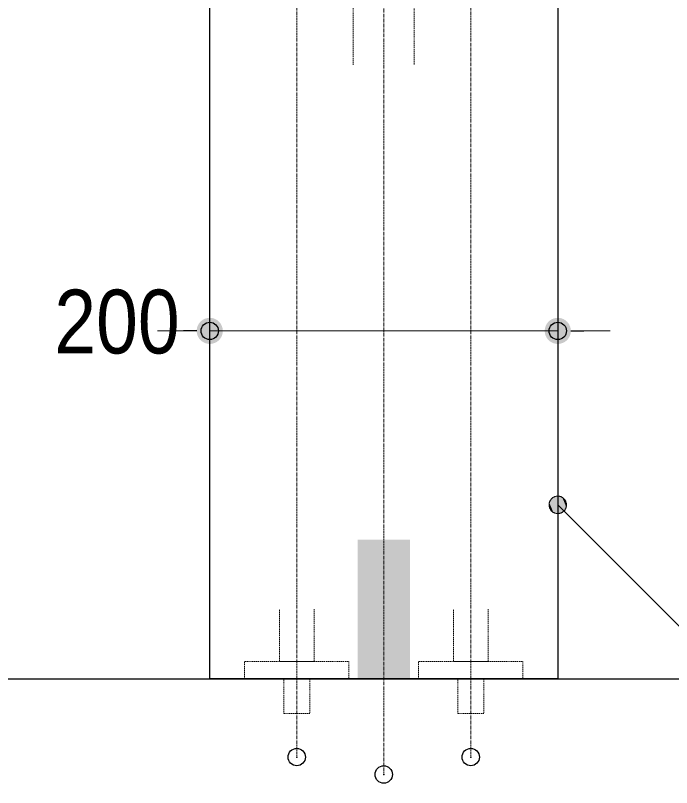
# Model space of a CAD drawing. Units: millimetres, scale not verified. Extents: x -6062 to 6062, y -3045 to 3045.
# Drawn here: x -4474.2 to -4097.1, y -1982.5 to -1538.7 of the extents above; entities that cross this region are included whole.
import ezdxf
from ezdxf.enums import TextEntityAlignment as Align

# ---------------------------------------------------------------- set-up
doc = ezdxf.new("R2010")
doc.units = ezdxf.units.MM
doc.header["$LTSCALE"] = 20
doc.header["$PDMODE"] = 32
doc.header["$PDSIZE"] = 10
doc.linetypes.add('USER1', pattern=[1.11, 0.71, -0.4])
doc.linetypes.add('USER2', pattern=[2.91, 1.76, -0.4, 0.35, -0.4])
for name, color, linetype, lineweight in [('0-2_5ボウル・キャビネット', 7, 'Continuous', 15), ('0-3_2寸法-2', 7, 'Continuous', 15), ('0-4_0', 7, 'Continuous', 25), ('0-7_2寸法-3', 7, 'Continuous', 15), ('0-8_4給排水', 7, 'Continuous', 15)]:
    doc.layers.add(name, color=color, linetype=linetype, lineweight=lineweight)
doc.layers.add('0-5_Defpoints', color=7, linetype='Continuous')
doc.styles.add('ＭＳ Ｐゴシック', font='')
doc.styles.get('ＭＳ Ｐゴシック').set_extended_font_data('MS PGothic')

# ---------------------------------------------------------------- blocks, each defined once
blk = doc.blocks.new('_Dot')
at = {"layer": '0-4_0'}
blk.add_line((-10, 0), (-20, 0), dxfattribs=at)
for points in [[(0, 0), (-8.09, 5.88), (-7.29, 6.85)], [(0, 0), (-7.29, 6.85), (-6.37, 7.71)], [(0, 0), (-6.37, 7.71), (-5.36, 8.44)], [(0, 0), (-5.36, 8.44), (-4.26, 9.05)], [(0, 0), (-4.26, 9.05), (-3.09, 9.51)], [(0, 0), (-3.09, 9.51), (-1.87, 9.82)], [(0, 0), (-1.87, 9.82), (-0.63, 9.98)], [(0, 0), (-0.63, 9.98), (0.63, 9.98)], [(0, 0), (0.63, 9.98), (1.87, 9.82)], [(0, 0), (1.87, 9.82), (3.09, 9.51)], [(0, 0), (3.09, 9.51), (4.26, 9.05)], [(0, 0), (4.26, 9.05), (5.36, 8.44)], [(0, 0), (5.36, 8.44), (6.37, 7.71)], [(0, 0), (6.37, 7.71), (7.29, 6.85)], [(0, 0), (7.29, 6.85), (8.09, 5.88)], [(0, 0), (-10, 0), (-9.92, 1.25)], [(0, 0), (-9.92, -1.25), (-10, 0)], [(0, 0), (-9.92, 1.25), (-9.69, 2.49)], [(0, 0), (-9.69, -2.49), (-9.92, -1.25)], [(0, 0), (-9.69, 2.49), (-9.3, 3.68)], [(0, 0), (-9.3, -3.68), (-9.69, -2.49)], [(0, 0), (-9.3, 3.68), (-8.76, 4.82)], [(0, 0), (-8.76, -4.82), (-9.3, -3.68)], [(0, 0), (-8.76, 4.82), (-8.09, 5.88)], [(0, 0), (-8.09, -5.88), (-8.76, -4.82)], [(0, 0), (-7.29, -6.85), (-8.09, -5.88)], [(0, 0), (-6.37, -7.71), (-7.29, -6.85)], [(0, 0), (-5.36, -8.44), (-6.37, -7.71)], [(0, 0), (-4.26, -9.05), (-5.36, -8.44)], [(0, 0), (-3.09, -9.51), (-4.26, -9.05)], [(0, 0), (-1.87, -9.82), (-3.09, -9.51)], [(0, 0), (-0.63, -9.98), (-1.87, -9.82)], [(0, 0), (0.63, -9.98), (-0.63, -9.98)], [(0, 0), (8.09, 5.88), (8.76, 4.82)], [(0, 0), (8.76, 4.82), (9.3, 3.68)], [(0, 0), (9.3, 3.68), (9.69, 2.49)], [(0, 0), (9.69, 2.49), (9.92, 1.25)], [(0, 0), (9.92, 1.25), (10, 0)], [(0, 0), (1.87, -9.82), (0.63, -9.98)], [(0, 0), (3.09, -9.51), (1.87, -9.82)], [(0, 0), (4.26, -9.05), (3.09, -9.51)], [(0, 0), (5.36, -8.44), (4.26, -9.05)], [(0, 0), (6.37, -7.71), (5.36, -8.44)], [(0, 0), (7.29, -6.85), (6.37, -7.71)], [(0, 0), (8.09, -5.88), (7.29, -6.85)], [(0, 0), (8.76, -4.82), (8.09, -5.88)], [(0, 0), (9.3, -3.68), (8.76, -4.82)], [(0, 0), (9.69, -2.49), (9.3, -3.68)], [(0, 0), (9.92, -1.25), (9.69, -2.49)], [(0, 0), (10, 0), (9.92, -1.25)]]:
    blk.add_solid(points, dxfattribs=at)
blk = doc.blocks.new('グループ-11')
at = {"layer": '0-8_4給排水', "linetype": 'USER1'}
blk.add_lwpolyline([(-49850, -31340), (-49850, -28340), (-49150, -28340), (-49150, -31340)], dxfattribs=at)
at = {"layer": '0-8_4給排水'}
blk.add_solid([(-49800, -36800), (-49200, -36800), (-49800, -38400), (-49200, -38400)], dxfattribs=at)
blk = doc.blocks.new('グループ-19')
at = {"layer": '0-8_4給排水', "linetype": 'USER2'}
blk.add_line((-49500, -17080), (-49500, -39500), dxfattribs=at)
for points in [[(-50500, -28164.3), (-50500, -28409.4), (-50500, -29166.1), (-50500, -39300)], [(-48500, -28164.3), (-48500, -28409.4), (-48500, -29166.1), (-48500, -39300)]]:
    blk.add_lwpolyline(points, dxfattribs=at)
at = {"layer": '0-8_4給排水', "linetype": 'USER1'}
for points in [[(-50300, -37600), (-50300, -38200), (-50700, -38200), (-50700, -37600)], [(-48300, -37600), (-48300, -38200), (-48700, -38200), (-48700, -37600)]]:
    blk.add_lwpolyline(points, dxfattribs=at)
for points in [[(-51100, -38200), (-49900, -38200), (-49900, -38400), (-51100, -38400)], [(-49100, -38200), (-47900, -38200), (-47900, -38400), (-49100, -38400)], [(-50650, -38400), (-50350, -38400), (-50350, -38800), (-50650, -38800)], [(-48650, -38400), (-48350, -38400), (-48350, -38800), (-48650, -38800)]]:
    blk.add_lwpolyline(points, close=True, dxfattribs=at)

msp = doc.modelspace()

# ---------------------------------------------------------------- linework, layer by layer
at = {"layer": '0-2_5ボウル・キャビネット', "lineweight": 30}
msp.add_line((-4612.5, -1920), (-3612.5, -1920), dxfattribs=at)
msp.add_lwpolyline([(-4362.5, -1240), (-4162.5, -1240), (-4162.5, -1920), (-4362.5, -1920)], close=True, dxfattribs=at)
at = {"layer": '0-3_2寸法-2'}
for p, q in [((-4362.5, -1700), (-4362.3, -1700)), ((-4162.5, -1700), (-4162.3, -1700)), ((-4377.51, -1720), (-4392.51, -1720)), ((-4162.5, -1720), (-4362.5, -1720)), ((-4147.49, -1720), (-4132.49, -1720))]:
    msp.add_line(p, q, dxfattribs=at)
at = {"layer": '0-5_Defpoints'}
for p in [(-4362.5, -1720), (-4162.5, -1720), (-4312.5, -1965), (-4212.5, -1965), (-4262.5, -1975)]:
    msp.add_point(p, dxfattribs=at)
at = {"layer": '0-7_2寸法-3'}
for points in [[(-4167.03, -1822.14), (-4167.13, -1821.92), (-4167.21, -1821.69), (-4167.29, -1821.45), (-4167.36, -1821.22), (-4167.41, -1820.98), (-4167.45, -1820.73), (-4167.48, -1820.49), (-4167.5, -1820.25), (-4167.51, -1820), (-4167.5, -1819.75), (-4167.48, -1819.51), (-4167.45, -1819.27), (-4167.41, -1819.02), (-4167.36, -1818.78), (-4167.29, -1818.55), (-4167.21, -1818.31), (-4167.13, -1818.08), (-4167.03, -1817.86), (-4166.92, -1817.64), (-4166.8, -1817.43), (-4166.66, -1817.22), (-4166.52, -1817.02), (-4166.37, -1816.82), (-4166.21, -1816.64), (-4166.04, -1816.46), (-4165.86, -1816.29), (-4165.68, -1816.13), (-4165.48, -1815.98), (-4165.28, -1815.84), (-4165.07, -1815.7), (-4164.86, -1815.58), (-4164.64, -1815.47), (-4164.42, -1815.37), (-4164.19, -1815.29), (-4163.95, -1815.21), (-4163.72, -1815.14), (-4163.48, -1815.09), (-4163.23, -1815.05), (-4162.99, -1815.02)], [(-4162.99, -1815.02), (-4162.75, -1815), (-4162.5, -1814.99), (-4162.25, -1815), (-4162.01, -1815.02), (-4161.77, -1815.05), (-4161.52, -1815.09), (-4161.28, -1815.14), (-4161.05, -1815.21), (-4160.81, -1815.29), (-4160.58, -1815.37), (-4160.36, -1815.47), (-4160.14, -1815.58), (-4159.93, -1815.7), (-4159.72, -1815.84), (-4159.52, -1815.98), (-4159.32, -1816.13), (-4159.14, -1816.29), (-4158.96, -1816.46), (-4158.79, -1816.64), (-4158.63, -1816.82), (-4158.48, -1817.02), (-4158.34, -1817.22), (-4158.2, -1817.43), (-4158.08, -1817.64), (-4157.97, -1817.86), (-4157.87, -1818.08), (-4157.79, -1818.31), (-4157.71, -1818.55), (-4157.64, -1818.78), (-4157.59, -1819.02), (-4157.55, -1819.27), (-4157.52, -1819.51), (-4157.5, -1819.75), (-4157.49, -1820), (-4157.5, -1820.25), (-4157.52, -1820.49), (-4157.55, -1820.73), (-4157.59, -1820.98), (-4157.64, -1821.22)], [(-4158.96, -1823.54), (-4159.14, -1823.71), (-4159.32, -1823.87), (-4159.52, -1824.02), (-4159.72, -1824.16), (-4159.93, -1824.3), (-4160.14, -1824.42), (-4160.36, -1824.53), (-4160.58, -1824.63), (-4160.81, -1824.71), (-4161.05, -1824.79), (-4161.28, -1824.86), (-4161.52, -1824.91), (-4161.77, -1824.95), (-4162.01, -1824.98), (-4162.25, -1825), (-4162.5, -1825.01), (-4162.75, -1825), (-4162.99, -1824.98), (-4163.23, -1824.95), (-4163.48, -1824.91), (-4163.72, -1824.86), (-4163.95, -1824.79), (-4164.19, -1824.71), (-4164.42, -1824.63), (-4164.64, -1824.53), (-4164.86, -1824.42), (-4165.07, -1824.3), (-4165.28, -1824.16), (-4165.48, -1824.02), (-4165.68, -1823.87), (-4165.86, -1823.71), (-4166.04, -1823.54), (-4166.21, -1823.36), (-4166.37, -1823.18), (-4166.52, -1822.98), (-4166.66, -1822.78), (-4166.8, -1822.57), (-4166.92, -1822.36), (-4167.03, -1822.14)], [(-4162.5, -1820), (-3912.5, -2070), (-3676.17, -2070)], [(-4157.64, -1821.22), (-4157.71, -1821.45), (-4157.79, -1821.69), (-4157.87, -1821.92), (-4157.97, -1822.14), (-4158.08, -1822.36), (-4158.2, -1822.57), (-4158.34, -1822.78), (-4158.48, -1822.98), (-4158.63, -1823.18), (-4158.79, -1823.36), (-4158.96, -1823.54)]]:
    msp.add_lwpolyline(points, dxfattribs=at)
for points in [[(-4160.14, -1824.42), (-4163.95, -1815.21), (-4164.19, -1815.29)], [(-4159.93, -1824.3), (-4163.72, -1815.14), (-4163.95, -1815.21)], [(-4159.93, -1824.3), (-4163.95, -1815.21), (-4160.14, -1824.42)], [(-4159.72, -1824.16), (-4163.48, -1815.09), (-4163.72, -1815.14)], [(-4159.72, -1824.16), (-4163.72, -1815.14), (-4159.93, -1824.3)], [(-4159.52, -1824.02), (-4163.23, -1815.05), (-4163.48, -1815.09)], [(-4159.52, -1824.02), (-4163.48, -1815.09), (-4159.72, -1824.16)], [(-4159.32, -1823.87), (-4162.99, -1815.02), (-4163.23, -1815.05)], [(-4159.32, -1823.87), (-4163.23, -1815.05), (-4159.52, -1824.02)], [(-4159.14, -1823.71), (-4162.75, -1815), (-4162.99, -1815.02)], [(-4159.14, -1823.71), (-4162.99, -1815.02), (-4159.32, -1823.87)], [(-4158.96, -1823.54), (-4162.5, -1814.99), (-4162.75, -1815)], [(-4158.96, -1823.54), (-4162.75, -1815), (-4159.14, -1823.71)], [(-4158.79, -1823.36), (-4162.5, -1814.99), (-4158.96, -1823.54)], [(-4158.79, -1823.36), (-4162.25, -1815), (-4162.5, -1814.99)], [(-4158.63, -1823.18), (-4162.25, -1815), (-4158.79, -1823.36)], [(-4158.63, -1823.18), (-4162.01, -1815.02), (-4162.25, -1815)], [(-4158.48, -1822.98), (-4162.01, -1815.02), (-4158.63, -1823.18)], [(-4158.48, -1822.98), (-4161.77, -1815.05), (-4162.01, -1815.02)], [(-4158.34, -1822.78), (-4161.77, -1815.05), (-4158.48, -1822.98)], [(-4158.34, -1822.78), (-4161.52, -1815.09), (-4161.77, -1815.05)], [(-4158.2, -1822.57), (-4161.52, -1815.09), (-4158.34, -1822.78)], [(-4158.2, -1822.57), (-4161.28, -1815.14), (-4161.52, -1815.09)], [(-4158.08, -1822.36), (-4161.28, -1815.14), (-4158.2, -1822.57)], [(-4158.08, -1822.36), (-4161.05, -1815.21), (-4161.28, -1815.14)], [(-4157.97, -1822.14), (-4161.05, -1815.21), (-4158.08, -1822.36)], [(-4157.97, -1822.14), (-4160.81, -1815.29), (-4161.05, -1815.21)], [(-4165.68, -1823.87), (-4167.48, -1819.51), (-4167.5, -1819.75)], [(-4165.48, -1824.02), (-4167.45, -1819.27), (-4167.48, -1819.51)], [(-4165.48, -1824.02), (-4167.48, -1819.51), (-4165.68, -1823.87)], [(-4165.28, -1824.16), (-4167.41, -1819.02), (-4167.45, -1819.27)], [(-4165.28, -1824.16), (-4167.45, -1819.27), (-4165.48, -1824.02)], [(-4165.07, -1824.3), (-4167.36, -1818.78), (-4167.41, -1819.02)], [(-4165.07, -1824.3), (-4167.41, -1819.02), (-4165.28, -1824.16)], [(-4164.86, -1824.42), (-4167.29, -1818.55), (-4167.36, -1818.78)], [(-4164.86, -1824.42), (-4167.36, -1818.78), (-4165.07, -1824.3)], [(-4164.64, -1824.53), (-4167.21, -1818.31), (-4167.29, -1818.55)], [(-4164.64, -1824.53), (-4167.29, -1818.55), (-4164.86, -1824.42)], [(-4164.42, -1824.63), (-4167.13, -1818.08), (-4167.21, -1818.31)], [(-4164.42, -1824.63), (-4167.21, -1818.31), (-4164.64, -1824.53)], [(-4164.19, -1824.71), (-4167.03, -1817.86), (-4167.13, -1818.08)], [(-4164.19, -1824.71), (-4167.13, -1818.08), (-4164.42, -1824.63)], [(-4163.95, -1824.79), (-4166.92, -1817.64), (-4167.03, -1817.86)], [(-4163.95, -1824.79), (-4167.03, -1817.86), (-4164.19, -1824.71)], [(-4163.72, -1824.86), (-4166.8, -1817.43), (-4166.92, -1817.64)], [(-4163.72, -1824.86), (-4166.92, -1817.64), (-4163.95, -1824.79)], [(-4163.48, -1824.91), (-4166.66, -1817.22), (-4166.8, -1817.43)], [(-4163.48, -1824.91), (-4166.8, -1817.43), (-4163.72, -1824.86)], [(-4163.23, -1824.95), (-4166.52, -1817.02), (-4166.66, -1817.22)], [(-4163.23, -1824.95), (-4166.66, -1817.22), (-4163.48, -1824.91)], [(-4162.99, -1824.98), (-4166.37, -1816.82), (-4166.52, -1817.02)], [(-4162.99, -1824.98), (-4166.52, -1817.02), (-4163.23, -1824.95)], [(-4162.75, -1825), (-4166.21, -1816.64), (-4166.37, -1816.82)], [(-4162.75, -1825), (-4166.37, -1816.82), (-4162.99, -1824.98)], [(-4162.5, -1825.01), (-4166.04, -1816.46), (-4166.21, -1816.64)], [(-4162.5, -1825.01), (-4166.21, -1816.64), (-4162.75, -1825)], [(-4162.25, -1825), (-4165.86, -1816.29), (-4166.04, -1816.46)], [(-4162.25, -1825), (-4166.04, -1816.46), (-4162.5, -1825.01)], [(-4162.01, -1824.98), (-4165.68, -1816.13), (-4165.86, -1816.29)], [(-4162.01, -1824.98), (-4165.86, -1816.29), (-4162.25, -1825)], [(-4161.77, -1824.95), (-4165.48, -1815.98), (-4165.68, -1816.13)], [(-4161.77, -1824.95), (-4165.68, -1816.13), (-4162.01, -1824.98)], [(-4161.52, -1824.91), (-4165.28, -1815.84), (-4165.48, -1815.98)], [(-4161.52, -1824.91), (-4165.48, -1815.98), (-4161.77, -1824.95)], [(-4161.28, -1824.86), (-4165.07, -1815.7), (-4165.28, -1815.84)], [(-4161.28, -1824.86), (-4165.28, -1815.84), (-4161.52, -1824.91)], [(-4161.05, -1824.79), (-4164.86, -1815.58), (-4165.07, -1815.7)], [(-4161.05, -1824.79), (-4165.07, -1815.7), (-4161.28, -1824.86)], [(-4160.81, -1824.71), (-4164.64, -1815.47), (-4164.86, -1815.58)], [(-4160.81, -1824.71), (-4164.86, -1815.58), (-4161.05, -1824.79)], [(-4160.58, -1824.63), (-4164.42, -1815.37), (-4164.64, -1815.47)], [(-4160.58, -1824.63), (-4164.64, -1815.47), (-4160.81, -1824.71)], [(-4160.36, -1824.53), (-4164.19, -1815.29), (-4164.42, -1815.37)], [(-4160.36, -1824.53), (-4164.42, -1815.37), (-4160.58, -1824.63)], [(-4160.14, -1824.42), (-4164.19, -1815.29), (-4160.36, -1824.53)], [(-4157.87, -1821.92), (-4160.81, -1815.29), (-4157.97, -1822.14)], [(-4157.87, -1821.92), (-4160.58, -1815.37), (-4160.81, -1815.29)], [(-4157.79, -1821.69), (-4160.58, -1815.37), (-4157.87, -1821.92)], [(-4157.79, -1821.69), (-4160.36, -1815.47), (-4160.58, -1815.37)], [(-4157.71, -1821.45), (-4160.36, -1815.47), (-4157.79, -1821.69)], [(-4157.71, -1821.45), (-4160.14, -1815.58), (-4160.36, -1815.47)], [(-4157.64, -1821.22), (-4160.14, -1815.58), (-4157.71, -1821.45)], [(-4157.64, -1821.22), (-4159.93, -1815.7), (-4160.14, -1815.58)], [(-4157.59, -1820.98), (-4159.93, -1815.7), (-4157.64, -1821.22)], [(-4157.59, -1820.98), (-4159.72, -1815.84), (-4159.93, -1815.7)], [(-4157.55, -1820.73), (-4159.72, -1815.84), (-4157.59, -1820.98)], [(-4157.55, -1820.73), (-4159.52, -1815.98), (-4159.72, -1815.84)], [(-4157.52, -1820.49), (-4159.52, -1815.98), (-4157.55, -1820.73)], [(-4157.52, -1820.49), (-4159.32, -1816.13), (-4159.52, -1815.98)], [(-4157.5, -1820.25), (-4159.32, -1816.13), (-4157.52, -1820.49)], [(-4157.5, -1820.25), (-4159.14, -1816.29), (-4159.32, -1816.13)], [(-4157.49, -1820), (-4159.14, -1816.29), (-4157.5, -1820.25)], [(-4157.49, -1820), (-4158.96, -1816.46), (-4159.14, -1816.29)], [(-4157.5, -1819.75), (-4158.96, -1816.46), (-4157.49, -1820)], [(-4157.5, -1819.75), (-4158.79, -1816.64), (-4158.96, -1816.46)], [(-4157.52, -1819.51), (-4158.79, -1816.64), (-4157.5, -1819.75)], [(-4157.52, -1819.51), (-4158.63, -1816.82), (-4158.79, -1816.64)], [(-4157.55, -1819.27), (-4158.63, -1816.82), (-4157.52, -1819.51)], [(-4157.55, -1819.27), (-4158.48, -1817.02), (-4158.63, -1816.82)], [(-4157.59, -1819.02), (-4158.48, -1817.02), (-4157.55, -1819.27)], [(-4157.59, -1819.02), (-4158.34, -1817.22), (-4158.48, -1817.02)], [(-4157.64, -1818.78), (-4158.34, -1817.22), (-4157.59, -1819.02)], [(-4157.64, -1818.78), (-4158.2, -1817.43), (-4158.34, -1817.22)], [(-4157.71, -1818.55), (-4158.2, -1817.43), (-4157.64, -1818.78)], [(-4157.71, -1818.55), (-4158.08, -1817.64), (-4158.2, -1817.43)], [(-4157.79, -1818.31), (-4158.08, -1817.64), (-4157.71, -1818.55)], [(-4157.79, -1818.31), (-4157.97, -1817.86), (-4158.08, -1817.64)], [(-4157.87, -1818.08), (-4157.97, -1817.86), (-4157.79, -1818.31)], [(-4165.86, -1823.71), (-4167.5, -1819.75), (-4167.51, -1820)], [(-4166.04, -1823.54), (-4167.51, -1820), (-4167.5, -1820.25)], [(-4165.86, -1823.71), (-4167.51, -1820), (-4166.04, -1823.54)], [(-4165.68, -1823.87), (-4167.5, -1819.75), (-4165.86, -1823.71)], [(-4166.21, -1823.36), (-4167.5, -1820.25), (-4167.48, -1820.49)], [(-4166.04, -1823.54), (-4167.5, -1820.25), (-4166.21, -1823.36)], [(-4166.37, -1823.18), (-4167.48, -1820.49), (-4167.45, -1820.73)], [(-4166.21, -1823.36), (-4167.48, -1820.49), (-4166.37, -1823.18)], [(-4166.52, -1822.98), (-4167.45, -1820.73), (-4167.41, -1820.98)], [(-4166.37, -1823.18), (-4167.45, -1820.73), (-4166.52, -1822.98)], [(-4166.66, -1822.78), (-4167.41, -1820.98), (-4167.36, -1821.22)], [(-4166.52, -1822.98), (-4167.41, -1820.98), (-4166.66, -1822.78)], [(-4166.8, -1822.57), (-4167.36, -1821.22), (-4167.29, -1821.45)], [(-4166.66, -1822.78), (-4167.36, -1821.22), (-4166.8, -1822.57)], [(-4166.92, -1822.36), (-4167.29, -1821.45), (-4167.21, -1821.69)], [(-4166.8, -1822.57), (-4167.29, -1821.45), (-4166.92, -1822.36)], [(-4167.03, -1822.14), (-4167.21, -1821.69), (-4167.13, -1821.92)], [(-4166.92, -1822.36), (-4167.21, -1821.69), (-4167.03, -1822.14)]]:
    msp.add_solid(points, dxfattribs=at)

# ---------------------------------------------------------------- block references
at = {"layer": '0-3_2寸法-2', "xscale": 0.7503418, "yscale": 0.7503418}
msp.add_blockref('_Dot', (-4362.5, -1720), dxfattribs=at)
at = {"layer": '0-3_2寸法-2', "xscale": 0.7503418, "yscale": 0.7503418, "rotation": 180}
msp.add_blockref('_Dot', (-4162.5, -1720), dxfattribs=at)
at = {"layer": '0-8_4給排水', "xscale": 0.05, "yscale": 0.05}
for name in ['グループ-19', 'グループ-11']:
    msp.add_blockref(name, (-1787.5, 0), dxfattribs=at)

# ---------------------------------------------------------------- texts
at = {"layer": '0-3_2寸法-2', "style": 'ＭＳ Ｐゴシック', "width": 0.9}
msp.add_text('200', height=36.66, dxfattribs=at).set_placement((-4451.82, -1743.97), align=Align.BOTTOM_LEFT)

doc.saveas('drawing.dxf')
